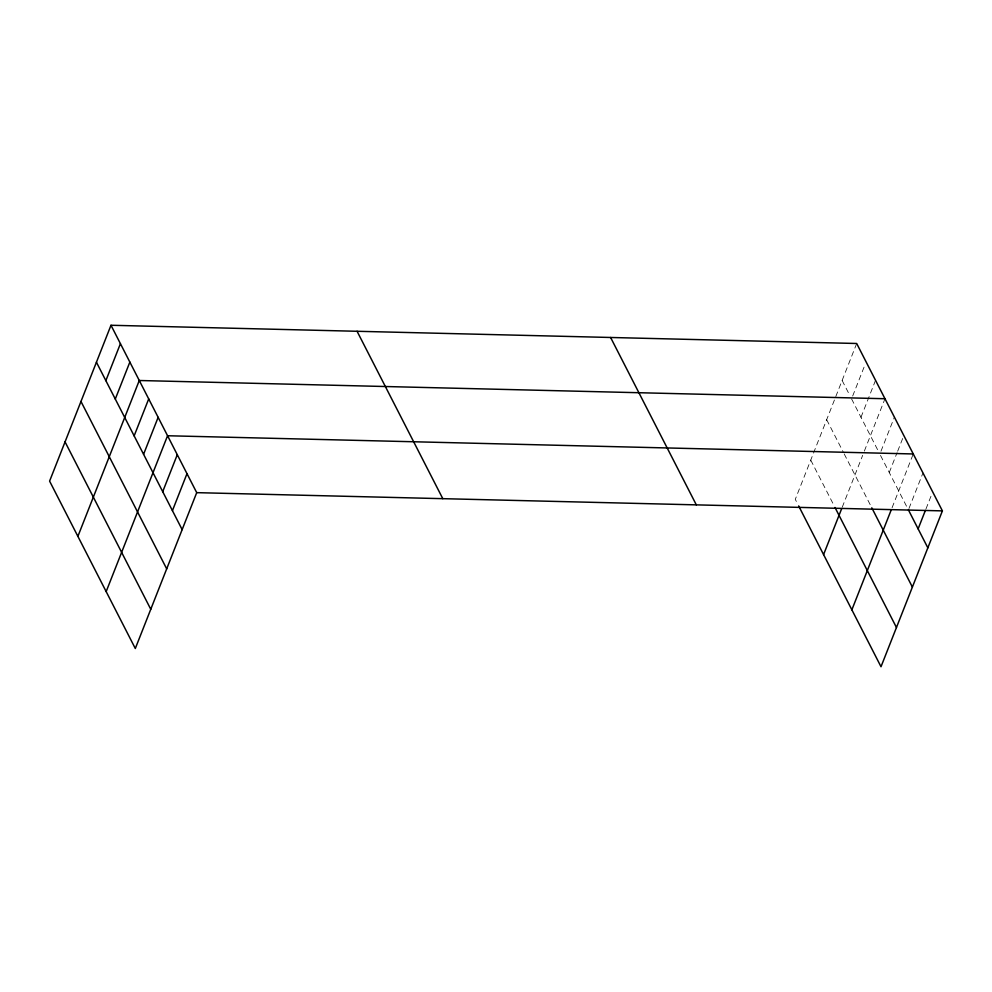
<?xml version="1.0" encoding="UTF-8"?>
<svg xmlns="http://www.w3.org/2000/svg" width="992" height="992" viewBox="0 0 992 992"><rect width="100%" height="100%" fill="white"/><g stroke="black" fill="none" stroke-linecap="round" stroke-linejoin="round"><path stroke-width="0.74" stroke-dasharray="4.96 3.72" d="M856.691 343.492L795.286 499.348L797.99 504.606M852.674 396.031L864.999 364.746M860.982 417.285L875.539 380.32M842.22 507.272L862.68 455.316M864.342 451.112L884.976 398.734M880.958 451.261L894.4 417.136M889.266 472.514L897.103 452.612M897.673 451.199L903.824 435.55M892.068 507.743L913.26 453.964M908.97 508.474L922.969 472.936M925.97 508.97L931.562 494.748M842.121 380.457L849.536 394.928M851.558 398.871L878.49 451.472M880.512 455.427L907.717 508.549M826.671 419.69L843.51 452.575M844.18 453.89L871.794 507.805M810.749 460.114L834.322 506.143"/><path stroke-width="1.49" d="M110.992 325.264L49.6 481.12L135.309 648.508L196.714 492.652L110.992 325.264L856.691 343.492L942.4 510.88L881.008 666.736L798.659 505.92M105.859 380.643L120.416 343.678M115.283 399.057L129.853 362.092M77.884 536.362L139.277 380.506L884.976 398.734M134.143 435.885L148.713 398.92M143.58 454.299L158.137 417.334M106.169 591.592L167.561 435.748L913.26 453.964M162.713 491.685L177.283 454.708M172.434 510.644L186.992 473.68M823.583 554.578L841.687 508.611M851.868 609.82L890.965 510.545M918.121 528.872L925.4 510.384M196.714 492.652L942.4 510.88M908.412 509.9L927.842 547.844M871.794 507.805L912.38 587.078M834.991 507.458L896.458 627.502M610.601 337.478L696.322 504.866M357.07 331.278L442.792 498.666M96.435 362.229L182.144 529.616M80.972 401.462L166.693 568.85M65.05 441.886L150.772 609.274"/></g></svg>
